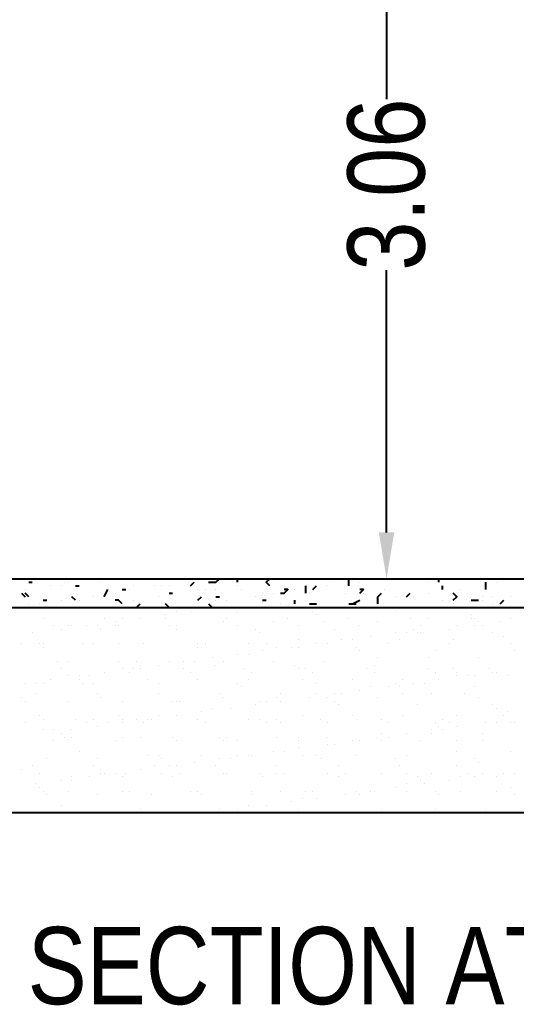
# Model space of a CAD drawing. Header units: metres. Extents: x -941 to 1333, y -28 to 1490.
# Drawn here: x 969.39 to 971.319, y 394.585 to 398.412 of the extents above; entities that cross this region are included whole.
import ezdxf

# ---------------------------------------------------------------- set-up
doc = ezdxf.new("R2010")
doc.units = ezdxf.units.M
doc.layers.add('BLK_5_FLR_0_REGULAR_ROOM', color=4, linetype='Continuous')
doc.styles.add('style2A', font='swissc.ttf')
doc.dimstyles.get("Standard").update_dxf_attribs({"dimtxt": 0.4, "dimasz": 0.18, "dimexe": 0.18, "dimexo": 0.0625, "dimgap": 0, "dimtad": 0, "dimzin": 0, "dimdsep": 46, "dimtxsty": 'style2A', "dimcen": 0.09, "dimse1": 1, "dimse2": 1, "dimadec": 0, "dimazin": 0, "dimtfac": 1, "dimtofl": 0, "dimtmove": 0, "dimatfit": 3, "dimfxl": 0, "dimtolj": 1, "dimtzin": 0, "dimarcsym": 0})

# ---------------------------------------------------------------- blocks, each defined once
blk = doc.blocks.new('*D886')
at = {"layer": 'BLK_5_FLR_0_REGULAR_ROOM', "color": 0, "lineweight": -2}
for p, q in [((970.8146, 399.1223), (970.8146, 398.104)), ((970.8146, 396.4215), (970.8146, 397.4397))]:
    blk.add_line(p, q, dxfattribs=at)
at = {"layer": 'BLK_5_FLR_0_REGULAR_ROOM', "color": 0}
for points in [[(970.7846, 399.1223), (970.8446, 399.1223), (970.8146, 399.3023)], [(970.7846, 396.4215), (970.8446, 396.4215), (970.8146, 396.2415)]]:
    blk.add_solid(points, dxfattribs=at)
at = {"layer": 'Defpoints', "color": 0}
for p in [(970.8146, 399.3023), (970.8503, 399.3023), (970.8363, 396.2415)]:
    blk.add_point(p, dxfattribs=at)
at = {"layer": 'BLK_5_FLR_0_REGULAR_ROOM', "color": 0, "insert": (970.8146, 397.7719), "char_height": 0.3, "attachment_point": 5, "rotation": 90, "style": 'style2A'}
blk.add_mtext('\\A1;3.06', dxfattribs=at)

msp = doc.modelspace()

# ---------------------------------------------------------------- linework, layer by layer
at = {"lineweight": 25}
for points in [[(966.92295, 399.41411), (966.92295, 400.61608), (966.69933, 400.61608), (966.69933, 396.24147), (974.77769, 396.24147), (974.77769, 400.61608), (974.55406, 400.61608), (974.55406, 399.41411)], [(966.99283, 396.12966), (974.47021, 396.12966), (974.47021, 396.24147)], [(969.42473, 396.22749), (969.4387, 396.22749)], [(969.42473, 396.22749), (969.42473, 396.22749)], [(969.42473, 396.22749), (969.42473, 396.22749)], [(969.50858, 396.21351), (969.50858, 396.21351)], [(969.55051, 396.24147), (969.55051, 396.24147)], [(969.55051, 396.21351), (969.55051, 396.21351)], [(969.56449, 396.22749), (969.56449, 396.22749)], [(969.57847, 396.22749), (969.57847, 396.22749)], [(969.60642, 396.21351), (969.6204, 396.21351)], [(969.66232, 396.24147), (969.66232, 396.24147)], [(969.69028, 396.24147), (969.70425, 396.24147)], [(969.70425, 396.24147), (969.70425, 396.24147)], [(969.70425, 396.22749), (969.70425, 396.22749)], [(969.83004, 396.21351), (969.83004, 396.21351)], [(969.9139, 396.21351), (969.9139, 396.21351)], [(969.94185, 396.21351), (969.94185, 396.21351)], [(969.96981, 396.21351), (969.96981, 396.21351)], [(969.98378, 396.24147), (969.98378, 396.24147)], [(970.05366, 396.24147), (970.05366, 396.24147)], [(970.05366, 396.21351), (970.06764, 396.22749)], [(970.06764, 396.22749), (970.06764, 396.22749)], [(970.12355, 396.22749), (970.1515, 396.22749), (970.16547, 396.24147)], [(970.16547, 396.24147), (970.16547, 396.24147)], [(970.23536, 396.22749), (970.23536, 396.24147)], [(970.23536, 396.21351), (970.23536, 396.21351)], [(970.30524, 396.24147), (970.30524, 396.24147)], [(970.36114, 396.21351), (970.34717, 396.22749), (970.36114, 396.24147)], [(970.40307, 396.24147), (970.40307, 396.24147)], [(970.50091, 396.18556), (970.50091, 396.21351)], [(970.52886, 396.19954), (970.54284, 396.21351)], [(970.58477, 396.21351), (970.58477, 396.21351)], [(970.59874, 396.22749), (970.59874, 396.22749)], [(970.66863, 396.21351), (970.66863, 396.24147)], [(970.71055, 396.22749), (970.71055, 396.22749)], [(970.83634, 396.24147), (970.83634, 396.24147)], [(970.97611, 396.22749), (970.97611, 396.22749)], [(971.01804, 396.22749), (971.01804, 396.24147)], [(971.03201, 396.19954), (971.03201, 396.21351)], [(971.04599, 396.22749), (971.04599, 396.22749)], [(971.12985, 396.24147), (971.12985, 396.24147)], [(971.19973, 396.19954), (971.19973, 396.22749)], [(971.24166, 396.22749), (971.24166, 396.22749)], [(969.39677, 396.18556), (969.41075, 396.17158)], [(969.41075, 396.19954), (969.41075, 396.19954)], [(969.42473, 396.17158), (969.41075, 396.18556)], [(969.60642, 396.15761), (969.59244, 396.17158)], [(969.6763, 396.17158), (969.6763, 396.17158)], [(969.71823, 396.17158), (969.73221, 396.19954)], [(969.76016, 396.18556), (969.76016, 396.18556)], [(969.78811, 396.19954), (969.80209, 396.19954)], [(969.81606, 396.19954), (969.81606, 396.19954)], [(969.92788, 396.17158), (969.92788, 396.17158)], [(969.96981, 396.18556), (969.98378, 396.18556)], [(970.08162, 396.19954), (970.08162, 396.19954)], [(970.08162, 396.15761), (970.09559, 396.17158)], [(970.10957, 396.19954), (970.10957, 396.19954)], [(970.1515, 396.19954), (970.1515, 396.19954)], [(970.1515, 396.17158), (970.16547, 396.17158)], [(970.24933, 396.19954), (970.24933, 396.19954)], [(970.30524, 396.17158), (970.30524, 396.17158)], [(970.33319, 396.18556), (970.33319, 396.18556)], [(970.37512, 396.18556), (970.37512, 396.18556)], [(970.40307, 396.18556), (970.41705, 396.18556), (970.43103, 396.19954), (970.41705, 396.19954)], [(970.45898, 396.19954), (970.45898, 396.19954)], [(970.45898, 396.19954), (970.45898, 396.19954)], [(970.51488, 396.18556), (970.51488, 396.18556)], [(970.65465, 396.18556), (970.65465, 396.18556)], [(970.65465, 396.18556), (970.65465, 396.18556)], [(970.71055, 396.18556), (970.72453, 396.19954), (970.71055, 396.19954)], [(970.72453, 396.18556), (970.72453, 396.18556)], [(970.78044, 396.14363), (970.78044, 396.17158), (970.79441, 396.18556)], [(970.78044, 396.17158), (970.78044, 396.17158)], [(970.80839, 396.19954), (970.80839, 396.19954)], [(970.85032, 396.17158), (970.85032, 396.17158)], [(970.89225, 396.17158), (970.90622, 396.18556)], [(970.9202, 396.17158), (970.9202, 396.17158)], [(970.97611, 396.18556), (970.97611, 396.18556)], [(971.07394, 396.15761), (971.08792, 396.17158), (971.07394, 396.18556)], [(971.10189, 396.19954), (971.10189, 396.19954)], [(971.18575, 396.17158), (971.18575, 396.17158)], [(971.22768, 396.17158), (971.22768, 396.17158)], [(971.29756, 396.17158), (971.29756, 396.17158)], [(969.42473, 396.14363), (969.42473, 396.14363)], [(969.46665, 396.14363), (969.46665, 396.14363)], [(969.48063, 396.15761), (969.49461, 396.15761)], [(969.55051, 396.15761), (969.55051, 396.15761)], [(969.6204, 396.15761), (969.6204, 396.15761)], [(969.78811, 396.14363), (969.77414, 396.15761), (969.76016, 396.15761)], [(969.76016, 396.15761), (969.76016, 396.15761)], [(969.83004, 396.15761), (969.83004, 396.15761)], [(969.84402, 396.12966), (969.85799, 396.14363)], [(969.96981, 396.12966), (969.95583, 396.14363)], [(970.06764, 396.14363), (970.06764, 396.14363)], [(970.12355, 396.14363), (970.13752, 396.12966)], [(970.1515, 396.15761), (970.1515, 396.15761)], [(970.19343, 396.15761), (970.19343, 396.15761)], [(970.33319, 396.15761), (970.34717, 396.15761)], [(970.33319, 396.14363), (970.33319, 396.14363)], [(970.40307, 396.14363), (970.40307, 396.14363)], [(970.45898, 396.14363), (970.45898, 396.15761)], [(970.50091, 396.15761), (970.50091, 396.15761)], [(970.51488, 396.14363), (970.54284, 396.14363)], [(970.66863, 396.14363), (970.69658, 396.14363)], [(970.6826, 396.14363), (970.71055, 396.15761)], [(970.71055, 396.14363), (970.71055, 396.14363)], [(971.03201, 396.15761), (971.03201, 396.15761)], [(971.05996, 396.15761), (971.05996, 396.15761)], [(971.07394, 396.14363), (971.07394, 396.14363)], [(971.14382, 396.15761), (971.17178, 396.15761)], [(971.18575, 396.15761), (971.18575, 396.15761)], [(971.22768, 396.14363), (971.22768, 396.14363)], [(971.25563, 396.14363), (971.26961, 396.15761)], [(969.60642, 396.12966), (969.60642, 396.12966)], [(969.92788, 396.12966), (969.92788, 396.12966)], [(969.94185, 396.12966), (969.94185, 396.12966)], [(969.94185, 396.11568), (969.94185, 396.11568)], [(969.95583, 396.1017), (969.95583, 396.1017)], [(969.99776, 396.11568), (969.99776, 396.11568)], [(970.01173, 396.12966), (970.01173, 396.12966)], [(970.05366, 396.11568), (970.05366, 396.11568)], [(970.23536, 396.11568), (970.23536, 396.11568)], [(970.52886, 396.11568), (970.52886, 396.11568)], [(970.54284, 396.1017), (970.54284, 396.1017)], [(970.58477, 396.12966), (970.58477, 396.12966)], [(970.82237, 396.12966), (970.82237, 396.12966)], [(970.85032, 396.11568), (970.85032, 396.11568)], [(970.89225, 396.12966), (970.89225, 396.12966)], [(970.97611, 396.12966), (970.97611, 396.12966)], [(971.14382, 396.1017), (971.14382, 396.1017)], [(969.48063, 396.08773), (969.48063, 396.08773)], [(969.52256, 396.05977), (969.52256, 396.05977)], [(969.57847, 396.05977), (969.57847, 396.05977)], [(969.59244, 396.05977), (969.59244, 396.05977)], [(969.64835, 396.05977), (969.64835, 396.05977)], [(969.69028, 396.05977), (969.69028, 396.05977)], [(969.71823, 396.08773), (969.71823, 396.08773)], [(969.76016, 396.07375), (969.76016, 396.07375)], [(969.76016, 396.05977), (969.76016, 396.05977)], [(969.77414, 396.05977), (969.77414, 396.05977)], [(969.78811, 396.08773), (969.78811, 396.08773)], [(969.85799, 396.08773), (969.85799, 396.08773)], [(969.95583, 396.08773), (969.95583, 396.08773)], [(969.96981, 396.05977), (969.96981, 396.05977)], [(969.99776, 396.05977), (969.99776, 396.05977)], [(970.17945, 396.07375), (970.17945, 396.07375)], [(970.19343, 396.08773), (970.19343, 396.08773)], [(970.23536, 396.05977), (970.23536, 396.05977)], [(970.37512, 396.07375), (970.37512, 396.07375)], [(970.43103, 396.08773), (970.43103, 396.08773)], [(970.47296, 396.05977), (970.47296, 396.05977)], [(970.57079, 396.07375), (970.57079, 396.07375)], [(970.66863, 396.08773), (970.66863, 396.08773)], [(970.71055, 396.05977), (970.71055, 396.05977)], [(970.78044, 396.07375), (970.78044, 396.07375)], [(970.90622, 396.08773), (970.90622, 396.08773)], [(970.94815, 396.05977), (970.94815, 396.05977)], [(970.97611, 396.08773), (970.97611, 396.08773)], [(971.08792, 396.05977), (971.08792, 396.05977)], [(971.14382, 396.08773), (971.14382, 396.08773)], [(971.1578, 396.08773), (971.1578, 396.08773)], [(971.1578, 396.05977), (971.1578, 396.05977)], [(971.17178, 396.07375), (971.17178, 396.07375)], [(971.18575, 396.05977), (971.18575, 396.05977)], [(971.25563, 396.07375), (971.25563, 396.07375)], [(971.29756, 396.08773), (971.29756, 396.08773)], [(969.4387, 396.03182), (969.4387, 396.03182)], [(969.55051, 396.0458), (969.55051, 396.0458)], [(969.70425, 396.0458), (969.70425, 396.0458)], [(969.99776, 396.0458), (969.99776, 396.0458)], [(970.30524, 396.0458), (970.30524, 396.0458)], [(970.31922, 396.03182), (970.31922, 396.03182)], [(970.61272, 396.0458), (970.61272, 396.0458)], [(970.75248, 396.01784), (970.75248, 396.01784)], [(970.85032, 396.03182), (970.85032, 396.03182)], [(970.89225, 396.03182), (970.89225, 396.03182)], [(970.9202, 396.0458), (970.9202, 396.0458)], [(970.93418, 396.03182), (970.93418, 396.03182)], [(970.94815, 396.03182), (970.94815, 396.03182)], [(971.05996, 396.0458), (971.05996, 396.0458)], [(971.22768, 396.03182), (971.22768, 396.03182)], [(971.26961, 396.01784), (971.26961, 396.01784)], [(969.39677, 395.98989), (969.39677, 395.98989)], [(969.46665, 395.98989), (969.46665, 395.98989)], [(969.48063, 395.98989), (969.48063, 395.98989)], [(969.63437, 395.98989), (969.63437, 395.98989)], [(969.6763, 395.98989), (969.6763, 395.98989)], [(969.77414, 395.98989), (969.77414, 395.98989)], [(969.87197, 395.98989), (969.87197, 395.98989)], [(969.87197, 395.98989), (969.87197, 395.98989)], [(970.08162, 395.98989), (970.08162, 395.98989)], [(970.10957, 395.98989), (970.10957, 395.98989)], [(970.27729, 395.98989), (970.27729, 395.98989)], [(970.34717, 395.98989), (970.34717, 395.98989)], [(970.47296, 396.00387), (970.47296, 396.00387)], [(970.54284, 395.98989), (970.54284, 395.98989)], [(970.58477, 395.98989), (970.58477, 395.98989)], [(970.64067, 396.00387), (970.64067, 396.00387)], [(970.6826, 396.00387), (970.6826, 396.00387)], [(970.6826, 396.00387), (970.6826, 396.00387)], [(970.82237, 395.98989), (970.82237, 395.98989)], [(970.86429, 396.00387), (970.86429, 396.00387)], [(971.05996, 395.98989), (971.05996, 395.98989)], [(971.07394, 396.00387), (971.07394, 396.00387)], [(971.29756, 395.98989), (971.29756, 395.98989)], [(969.48063, 395.97592), (969.48063, 395.97592)], [(970.08162, 395.97592), (970.08162, 395.97592)], [(970.09559, 395.97592), (970.09559, 395.97592)], [(970.23536, 395.94796), (970.23536, 395.94796)], [(970.27729, 395.94796), (970.27729, 395.94796)], [(970.33319, 395.96194), (970.33319, 395.96194)], [(970.3891, 395.97592), (970.3891, 395.97592)], [(970.445, 395.97592), (970.445, 395.97592)], [(970.47296, 395.97592), (970.47296, 395.97592)], [(970.69658, 395.97592), (970.69658, 395.97592)], [(970.71055, 395.96194), (970.71055, 395.96194)], [(971.00406, 395.96194), (971.00406, 395.96194)], [(971.31154, 395.96194), (971.31154, 395.96194)], [(969.53654, 395.92001), (969.53654, 395.92001)], [(969.57847, 395.92001), (969.57847, 395.92001)], [(969.77414, 395.92001), (969.77414, 395.92001)], [(969.84402, 395.92001), (969.84402, 395.92001)], [(969.85799, 395.90603), (969.85799, 395.90603)], [(969.92788, 395.90603), (969.92788, 395.90603)], [(969.96981, 395.92001), (969.96981, 395.92001)], [(970.02571, 395.92001), (970.02571, 395.92001)], [(970.06764, 395.92001), (970.06764, 395.92001)], [(970.13752, 395.93399), (970.13752, 395.93399)], [(970.1515, 395.90603), (970.1515, 395.90603)], [(970.17945, 395.92001), (970.17945, 395.92001)], [(970.37512, 395.92001), (970.37512, 395.92001)], [(970.45898, 395.90603), (970.45898, 395.90603)], [(970.57079, 395.92001), (970.57079, 395.92001)], [(970.76646, 395.90603), (970.76646, 395.90603)], [(970.78044, 395.93399), (970.78044, 395.93399)], [(970.97611, 395.93399), (970.97611, 395.93399)], [(971.17178, 395.93399), (971.17178, 395.93399)], [(969.55051, 395.89206), (969.55051, 395.89206)], [(969.57847, 395.8641), (969.57847, 395.8641)], [(969.6204, 395.8641), (969.6204, 395.8641)], [(969.66232, 395.8641), (969.66232, 395.8641)], [(969.71823, 395.87808), (969.71823, 395.87808)], [(969.78811, 395.89206), (969.78811, 395.89206)], [(969.81606, 395.87808), (969.81606, 395.87808)], [(969.83004, 395.89206), (969.83004, 395.89206)], [(969.85799, 395.89206), (969.85799, 395.89206)], [(970.02571, 395.89206), (970.02571, 395.89206)], [(970.05366, 395.87808), (970.05366, 395.87808)], [(970.26331, 395.89206), (970.26331, 395.89206)], [(970.29126, 395.87808), (970.29126, 395.87808)], [(970.47296, 395.89206), (970.47296, 395.89206)], [(970.50091, 395.89206), (970.50091, 395.89206)], [(970.52886, 395.87808), (970.52886, 395.87808)], [(970.73851, 395.89206), (970.73851, 395.89206)], [(970.76646, 395.87808), (970.76646, 395.87808)], [(970.97611, 395.89206), (970.97611, 395.89206)], [(971.00406, 395.87808), (971.00406, 395.87808)], [(971.07394, 395.89206), (971.07394, 395.89206)], [(971.08792, 395.87808), (971.08792, 395.87808)], [(971.08792, 395.8641), (971.08792, 395.8641)], [(971.12985, 395.8641), (971.12985, 395.8641)], [(971.1578, 395.8641), (971.1578, 395.8641)], [(971.2137, 395.89206), (971.2137, 395.89206)], [(971.22768, 395.87808), (971.22768, 395.87808)], [(971.24166, 395.87808), (971.24166, 395.87808)], [(971.28359, 395.8641), (971.28359, 395.8641)], [(969.41075, 395.83615), (969.41075, 395.83615)], [(969.45268, 395.83615), (969.45268, 395.83615)], [(969.48063, 395.83615), (969.48063, 395.83615)], [(969.50858, 395.85013), (969.50858, 395.85013)], [(969.6204, 395.85013), (969.6204, 395.85013)], [(969.63437, 395.83615), (969.63437, 395.83615)], [(969.6763, 395.83615), (969.6763, 395.83615)], [(969.88595, 395.85013), (969.88595, 395.85013)], [(969.92788, 395.83615), (969.92788, 395.83615)], [(970.08162, 395.85013), (970.08162, 395.85013)], [(970.23536, 395.83615), (970.23536, 395.83615)], [(970.27729, 395.85013), (970.27729, 395.85013)], [(970.48693, 395.85013), (970.48693, 395.85013)], [(970.54284, 395.83615), (970.54284, 395.83615)], [(970.6826, 395.85013), (970.6826, 395.85013)], [(970.85032, 395.83615), (970.85032, 395.83615)], [(970.87827, 395.85013), (970.87827, 395.85013)], [(970.9202, 395.83615), (970.9202, 395.83615)], [(970.96213, 395.83615), (970.96213, 395.83615)], [(971.01804, 395.85013), (971.01804, 395.85013)], [(969.45268, 395.79422), (969.45268, 395.79422)], [(969.69028, 395.79422), (969.69028, 395.79422)], [(969.92788, 395.79422), (969.92788, 395.79422)], [(970.16547, 395.79422), (970.16547, 395.79422)], [(970.24933, 395.82217), (970.24933, 395.82217)], [(970.40307, 395.79422), (970.40307, 395.79422)], [(970.54284, 395.79422), (970.54284, 395.79422)], [(970.61272, 395.79422), (970.61272, 395.79422)], [(970.64067, 395.79422), (970.64067, 395.79422)], [(970.71055, 395.8082), (970.71055, 395.8082)], [(970.75248, 395.82217), (970.75248, 395.82217)], [(970.82237, 395.82217), (970.82237, 395.82217)], [(970.86429, 395.82217), (970.86429, 395.82217)], [(970.87827, 395.79422), (970.87827, 395.79422)], [(970.99008, 395.79422), (970.99008, 395.79422)], [(971.11587, 395.79422), (971.11587, 395.79422)], [(971.1578, 395.82217), (971.1578, 395.82217)], [(969.39677, 395.78025), (969.39677, 395.78025)], [(969.41075, 395.76627), (969.41075, 395.76627)], [(969.57847, 395.76627), (969.57847, 395.76627)], [(969.70425, 395.78025), (969.70425, 395.78025)], [(969.78811, 395.76627), (969.78811, 395.76627)], [(969.98378, 395.76627), (969.98378, 395.76627)], [(969.99776, 395.76627), (969.99776, 395.76627)], [(970.01173, 395.76627), (970.01173, 395.76627)], [(970.17945, 395.78025), (970.17945, 395.78025)], [(970.30524, 395.75229), (970.30524, 395.75229)], [(970.31922, 395.76627), (970.31922, 395.76627)], [(970.34717, 395.76627), (970.34717, 395.76627)], [(970.3891, 395.78025), (970.3891, 395.78025)], [(970.40307, 395.76627), (970.40307, 395.76627)], [(970.51488, 395.78025), (970.51488, 395.78025)], [(970.58477, 395.78025), (970.58477, 395.78025)], [(970.61272, 395.76627), (970.61272, 395.76627)], [(970.6267, 395.75229), (970.6267, 395.75229)], [(970.78044, 395.78025), (970.78044, 395.78025)], [(970.93418, 395.75229), (970.93418, 395.75229)], [(971.17178, 395.78025), (971.17178, 395.78025)], [(971.22768, 395.75229), (971.22768, 395.75229)], [(969.46665, 395.71036), (969.46665, 395.71036)], [(969.77414, 395.71036), (969.77414, 395.71036)], [(969.92788, 395.71036), (969.92788, 395.71036)], [(969.99776, 395.71036), (969.99776, 395.71036)], [(970.09559, 395.72434), (970.09559, 395.72434)], [(970.13752, 395.73832), (970.13752, 395.73832)], [(970.2074, 395.73832), (970.2074, 395.73832)], [(970.48693, 395.71036), (970.48693, 395.71036)], [(970.6826, 395.71036), (970.6826, 395.71036)], [(970.87827, 395.71036), (970.87827, 395.71036)], [(971.08792, 395.71036), (971.08792, 395.71036)], [(971.24166, 395.73832), (971.24166, 395.73832)], [(971.26961, 395.71036), (971.26961, 395.71036)], [(971.28359, 395.72434), (971.28359, 395.72434)], [(969.41075, 395.68241), (969.41075, 395.68241)], [(969.48063, 395.69639), (969.48063, 395.69639)], [(969.60642, 395.69639), (969.60642, 395.69639)], [(969.64835, 395.68241), (969.64835, 395.68241)], [(969.6763, 395.69639), (969.6763, 395.69639)], [(969.73221, 395.68241), (969.73221, 395.68241)], [(969.78811, 395.69639), (969.78811, 395.69639)], [(969.78811, 395.68241), (969.78811, 395.68241)], [(969.84402, 395.69639), (969.84402, 395.69639)], [(969.87197, 395.68241), (969.87197, 395.68241)], [(969.88595, 395.69639), (969.88595, 395.69639)], [(969.89992, 395.69639), (969.89992, 395.69639)], [(970.08162, 395.69639), (970.08162, 395.69639)], [(970.08162, 395.69639), (970.08162, 395.69639)], [(970.08162, 395.69639), (970.08162, 395.69639)], [(970.10957, 395.68241), (970.10957, 395.68241)], [(970.27729, 395.69639), (970.27729, 395.69639)], [(970.31922, 395.69639), (970.31922, 395.69639)], [(970.34717, 395.68241), (970.34717, 395.68241)], [(970.3891, 395.69639), (970.3891, 395.69639)], [(970.40307, 395.68241), (970.40307, 395.68241)], [(970.55681, 395.69639), (970.55681, 395.69639)], [(970.58477, 395.68241), (970.58477, 395.68241)], [(970.69658, 395.69639), (970.69658, 395.69639)], [(970.79441, 395.69639), (970.79441, 395.69639)], [(970.82237, 395.68241), (970.82237, 395.68241)], [(971.00406, 395.68241), (971.00406, 395.68241)], [(971.03201, 395.69639), (971.03201, 395.69639)], [(971.05996, 395.68241), (971.05996, 395.68241)], [(971.19973, 395.68241), (971.19973, 395.68241)], [(971.24166, 395.68241), (971.24166, 395.68241)], [(971.29756, 395.68241), (971.29756, 395.68241)], [(971.29756, 395.68241), (971.29756, 395.68241)], [(971.31154, 395.68241), (971.31154, 395.68241)], [(969.48063, 395.65446), (969.48063, 395.65446)], [(969.52256, 395.65446), (969.52256, 395.65446)], [(969.55051, 395.64048), (969.55051, 395.64048)], [(969.59244, 395.65446), (969.59244, 395.65446)], [(969.69028, 395.66843), (969.69028, 395.66843)], [(970.79441, 395.64048), (970.79441, 395.64048)], [(970.89225, 395.64048), (970.89225, 395.64048)], [(970.99008, 395.65446), (970.99008, 395.65446)], [(970.99008, 395.64048), (970.99008, 395.64048)], [(971.01804, 395.66843), (971.01804, 395.66843)], [(971.03201, 395.65446), (971.03201, 395.65446)], [(971.08792, 395.66843), (971.08792, 395.66843)], [(971.18575, 395.64048), (971.18575, 395.64048)], [(969.52256, 395.61253), (969.52256, 395.61253)], [(969.56449, 395.62651), (969.56449, 395.62651)], [(969.59244, 395.62651), (969.59244, 395.62651)], [(969.76016, 395.61253), (969.76016, 395.61253)], [(969.78811, 395.62651), (969.78811, 395.62651)], [(969.85799, 395.62651), (969.85799, 395.62651)], [(969.98378, 395.62651), (969.98378, 395.62651)], [(969.99776, 395.61253), (969.99776, 395.61253)], [(970.16547, 395.62651), (970.16547, 395.62651)], [(970.17945, 395.61253), (970.17945, 395.61253)], [(970.19343, 395.62651), (970.19343, 395.62651)], [(970.23536, 395.61253), (970.23536, 395.61253)], [(970.3891, 395.62651), (970.3891, 395.62651)], [(970.47296, 395.62651), (970.47296, 395.62651)], [(970.47296, 395.61253), (970.47296, 395.61253)], [(970.58477, 395.62651), (970.58477, 395.62651)], [(970.58477, 395.59855), (970.58477, 395.59855)], [(970.61272, 395.59855), (970.61272, 395.59855)], [(970.6826, 395.61253), (970.6826, 395.61253)], [(970.71055, 395.61253), (970.71055, 395.61253)], [(970.78044, 395.62651), (970.78044, 395.62651)], [(970.78044, 395.62651), (970.78044, 395.62651)], [(970.79441, 395.61253), (970.79441, 395.61253)], [(970.82237, 395.62651), (970.82237, 395.62651)], [(970.94815, 395.61253), (970.94815, 395.61253)], [(971.08792, 395.61253), (971.08792, 395.61253)], [(971.18575, 395.61253), (971.18575, 395.61253)], [(969.6204, 395.5706), (969.6204, 395.5706)], [(970.37512, 395.5706), (970.37512, 395.5706)], [(970.41705, 395.5706), (970.41705, 395.5706)], [(970.47296, 395.58458), (970.47296, 395.58458)], [(971.08792, 395.5706), (971.08792, 395.5706)], [(971.29756, 395.5706), (971.29756, 395.5706)], [(969.49461, 395.54265), (969.49461, 395.54265)], [(969.69028, 395.54265), (969.69028, 395.54265)], [(969.88595, 395.55662), (969.88595, 395.55662)], [(969.92788, 395.55662), (969.92788, 395.55662)], [(969.94185, 395.54265), (969.94185, 395.54265)], [(970.06764, 395.52867), (970.06764, 395.52867)], [(970.09559, 395.55662), (970.09559, 395.55662)], [(970.16547, 395.54265), (970.16547, 395.54265)], [(970.2074, 395.54265), (970.2074, 395.54265)], [(970.23536, 395.55662), (970.23536, 395.55662)], [(970.27729, 395.55662), (970.27729, 395.55662)], [(970.29126, 395.55662), (970.29126, 395.55662)], [(970.48693, 395.55662), (970.48693, 395.55662)], [(970.54284, 395.55662), (970.54284, 395.55662)], [(970.55681, 395.54265), (970.55681, 395.54265)], [(970.69658, 395.55662), (970.69658, 395.55662)], [(970.85032, 395.54265), (970.85032, 395.54265)], [(970.89225, 395.55662), (970.89225, 395.55662)], [(971.1578, 395.54265), (971.1578, 395.54265)], [(971.17178, 395.52867), (971.17178, 395.52867)], [(969.39677, 395.50072), (969.39677, 395.50072)], [(969.4387, 395.51469), (969.4387, 395.51469)], [(969.46665, 395.48674), (969.46665, 395.48674)], [(969.6763, 395.51469), (969.6763, 395.51469)], [(969.70425, 395.50072), (969.70425, 395.50072)], [(969.70425, 395.48674), (969.70425, 395.48674)], [(969.71823, 395.48674), (969.71823, 395.48674)], [(969.76016, 395.48674), (969.76016, 395.48674)], [(969.80209, 395.48674), (969.80209, 395.48674)], [(969.85799, 395.50072), (969.85799, 395.50072)], [(969.9139, 395.51469), (969.9139, 395.51469)], [(969.94185, 395.48674), (969.94185, 395.48674)], [(969.96981, 395.51469), (969.96981, 395.51469)], [(969.99776, 395.51469), (969.99776, 395.51469)], [(970.01173, 395.48674), (970.01173, 395.48674)], [(970.1515, 395.51469), (970.1515, 395.51469)], [(970.17945, 395.48674), (970.17945, 395.48674)], [(970.19343, 395.48674), (970.19343, 395.48674)], [(970.31922, 395.48674), (970.31922, 395.48674)], [(970.3891, 395.51469), (970.3891, 395.51469)], [(970.3891, 395.48674), (970.3891, 395.48674)], [(970.41705, 395.48674), (970.41705, 395.48674)], [(970.58477, 395.48674), (970.58477, 395.48674)], [(970.6267, 395.51469), (970.6267, 395.51469)], [(970.65465, 395.48674), (970.65465, 395.48674)], [(970.79441, 395.48674), (970.79441, 395.48674)], [(970.86429, 395.51469), (970.86429, 395.51469)], [(970.89225, 395.48674), (970.89225, 395.48674)], [(970.99008, 395.48674), (970.99008, 395.48674)], [(971.08792, 395.51469), (971.08792, 395.51469)], [(971.12985, 395.48674), (971.12985, 395.48674)], [(971.18575, 395.48674), (971.18575, 395.48674)], [(971.26961, 395.48674), (971.26961, 395.48674)], [(971.31154, 395.48674), (971.31154, 395.48674)], [(969.45268, 395.44481), (969.45268, 395.44481)], [(969.55051, 395.45879), (969.55051, 395.45879)], [(969.59244, 395.47276), (969.59244, 395.47276)], [(969.59244, 395.45879), (969.59244, 395.45879)], [(969.66232, 395.47276), (969.66232, 395.47276)], [(969.78811, 395.47276), (969.78811, 395.47276)], [(969.98378, 395.47276), (969.98378, 395.47276)], [(970.33319, 395.47276), (970.33319, 395.47276)], [(970.6267, 395.47276), (970.6267, 395.47276)], [(970.89225, 395.44481), (970.89225, 395.44481)], [(970.93418, 395.47276), (970.93418, 395.47276)], [(970.94815, 395.45879), (970.94815, 395.45879)], [(970.96213, 395.44481), (970.96213, 395.44481)], [(971.05996, 395.45879), (971.05996, 395.45879)], [(971.10189, 395.47276), (971.10189, 395.47276)], [(971.1578, 395.47276), (971.1578, 395.47276)], [(971.24166, 395.47276), (971.24166, 395.47276)], [(969.46665, 395.43084), (969.46665, 395.43084)], [(969.48063, 395.41686), (969.48063, 395.41686)], [(969.57847, 395.41686), (969.57847, 395.41686)], [(969.78811, 395.41686), (969.78811, 395.41686)], [(969.81606, 395.41686), (969.81606, 395.41686)], [(970.05366, 395.41686), (970.05366, 395.41686)], [(970.08162, 395.41686), (970.08162, 395.41686)], [(970.29126, 395.41686), (970.29126, 395.41686)], [(970.40307, 395.41686), (970.40307, 395.41686)], [(970.50091, 395.41686), (970.50091, 395.41686)], [(970.52886, 395.41686), (970.52886, 395.41686)], [(970.69658, 395.41686), (970.69658, 395.41686)], [(970.69658, 395.41686), (970.69658, 395.41686)], [(970.69658, 395.41686), (970.69658, 395.41686)], [(970.75248, 395.41686), (970.75248, 395.41686)], [(970.76646, 395.41686), (970.76646, 395.41686)], [(970.85032, 395.43084), (970.85032, 395.43084)], [(970.89225, 395.41686), (970.89225, 395.41686)], [(971.00406, 395.41686), (971.00406, 395.41686)], [(971.10189, 395.41686), (971.10189, 395.41686)], [(971.24166, 395.41686), (971.24166, 395.41686)], [(971.29756, 395.43084), (971.29756, 395.43084)], [(969.49461, 395.40288), (969.49461, 395.40288)], [(969.69028, 395.40288), (969.69028, 395.40288)], [(969.89992, 395.40288), (969.89992, 395.40288)], [(970.09559, 395.40288), (970.09559, 395.40288)], [(970.09559, 395.40288), (970.09559, 395.40288)], [(970.29126, 395.40288), (970.29126, 395.40288)], [(970.445, 395.37493), (970.445, 395.37493)], [(970.48693, 395.38891), (970.48693, 395.38891)], [(970.54284, 395.38891), (970.54284, 395.38891)], [(970.65465, 395.40288), (970.65465, 395.40288)], [(970.71055, 395.40288), (970.71055, 395.40288)], [(971.01804, 395.40288), (971.01804, 395.40288)], [(971.31154, 395.40288), (971.31154, 395.40288)], [(965.69303, 395.333), (975.8958, 395.333)], [(969.55051, 395.36095), (969.55051, 395.36095)], [(969.85799, 395.34698), (969.85799, 395.34698)], [(969.87197, 395.333), (969.87197, 395.333)], [(970.13752, 395.333), (970.13752, 395.333)], [(970.16547, 395.34698), (970.16547, 395.34698)], [(970.23536, 395.34698), (970.23536, 395.34698)], [(970.27729, 395.36095), (970.27729, 395.36095)], [(970.34717, 395.36095), (970.34717, 395.36095)], [(970.40307, 395.333), (970.40307, 395.333)], [(970.47296, 395.34698), (970.47296, 395.34698)], [(970.59874, 395.333), (970.59874, 395.333)], [(970.78044, 395.333), (970.78044, 395.333)], [(970.79441, 395.34698), (970.79441, 395.34698)], [(971.00406, 395.34698), (971.00406, 395.34698)], [(971.19973, 395.34698), (971.19973, 395.34698)]]:
    msp.add_lwpolyline(points, dxfattribs=at)

# ---------------------------------------------------------------- texts
at = {"insert": (969.42081, 394.58486), "char_height": 0.2999977, "attachment_point": 7, "style": 'style2A'}
msp.add_mtext('SECTION AT EE', dxfattribs=at)

# ---------------------------------------------------------------- dimensions: what is measured, and where the dimension line sits
at = {"layer": 'BLK_5_FLR_0_REGULAR_ROOM'}
dim = msp.add_linear_dim(base=(970.81455, 399.3023), p1=(970.83634, 396.24147), p2=(970.85032, 399.3023), angle=90, dimstyle='Standard', override={"dimtxt": 0.3}, dxfattribs=at)
dim.commit()
dim.dimension.update_dxf_attribs({"geometry": '*D886', "text_midpoint": (970.81455, 397.77188)})

doc.saveas('drawing.dxf')
